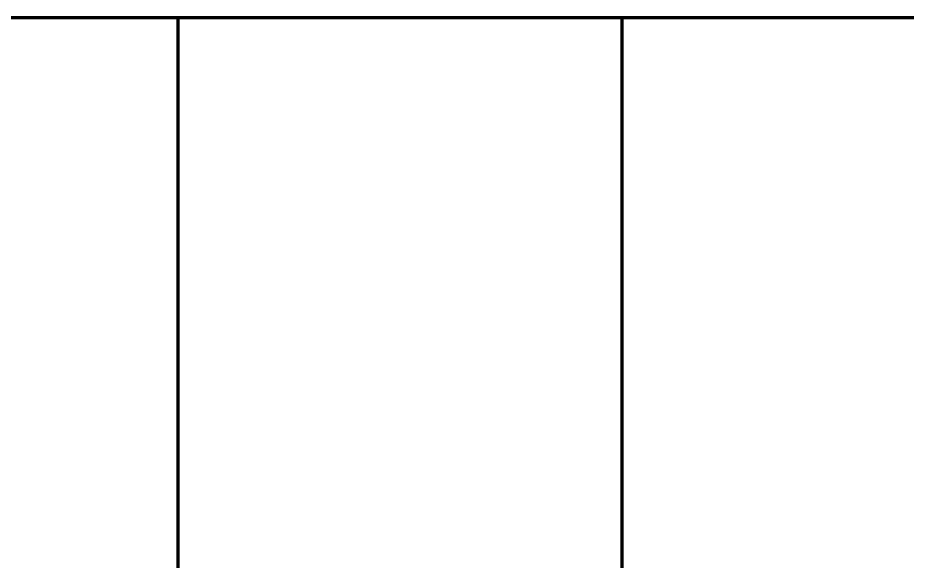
# Model space of a CAD drawing. Header units: millimetres. Extents: x 937859 to 970574, y 987894 to 996517.
# Drawn here: x 966556 to 967207, y 991620 to 992018 of the extents above; entities that cross this region are included whole.
import ezdxf

# ---------------------------------------------------------------- set-up
doc = ezdxf.new("R2010")
doc.units = ezdxf.units.MM
doc.header["$LTSCALE"] = 0.5

msp = doc.modelspace()

# ---------------------------------------------------------------- linework, layer by layer
at = {"color": 1, "lineweight": 90}
for p, q in [((966673.437, 992017.59), (966343.042, 992017.59)), ((966673.437, 991519.327), (966673.437, 992017.59)), ((966998.085, 992017.59), (966673.437, 992017.59)), ((966998.085, 991521.079), (966998.085, 992017.59)), ((967338.534, 992017.59), (966998.085, 992017.59))]:
    msp.add_line(p, q, dxfattribs=at)

doc.saveas('drawing.dxf')
